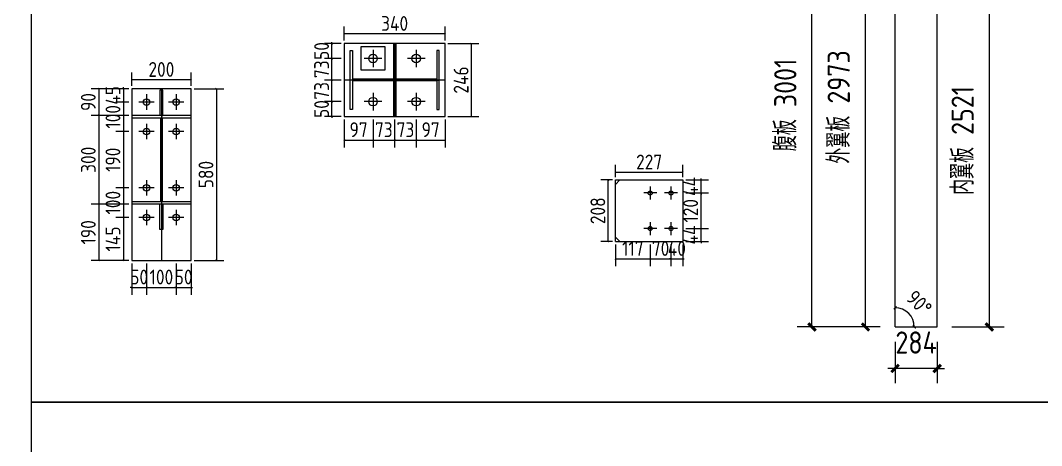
# Model space of a CAD drawing. Extents: x 533809 to 747315, y -17138 to 180511.
# Drawn here: x 640314 to 647204, y 146370 to 149242 of the extents above; entities that cross this region are included whole.
import ezdxf

# ---------------------------------------------------------------- set-up
doc = ezdxf.new("R2010")
doc.units = 0
doc.header["$LTSCALE"] = 1000
doc.header["$MEASUREMENT"] = 0
doc.layers.add('AXIS', color=3, linetype='Continuous')
doc.layers.add('DOTE', color=1, linetype='Continuous')
doc.styles.get("Standard").update_dxf_attribs({"font": 'gbenor.shx', "bigfont": 'gbcbig.shx'})
doc.dimstyles.get("Standard").update_dxf_attribs({"dimscale": 100, "dimtxt": 3.5, "dimasz": 1, "dimexe": 2.5, "dimexo": 3, "dimgap": 1.5, "dimtad": 1, "dimdec": 0, "dimzin": 0, "dimdsep": 46, "dimtxsty": 'Standard', "dimblk": 'ARCHTICK', "dimcen": 0.09, "dimadec": 0, "dimazin": 0, "dimtfac": 1, "dimtdec": 0, "dimtix": 1, "dimtmove": 2, "dimatfit": 3, "dimfxl": 1, "dimtolj": 1, "dimtzin": 0, "dimarcsym": 0})

# ---------------------------------------------------------------- blocks, each defined once
blk = doc.blocks.new('_ArchTick')
at = {"color": 0, "linetype": 'ByBlock', "const_width": 0.4}
blk.add_lwpolyline([(-0.5, -0.5), (0.5, 0.5)], dxfattribs=at)
blk = doc.blocks.new('*D473')
at = {"color": 3, "lineweight": -2}
for p, q in [((641045, 148780.4), (640958.2, 148780.4)), ((641008.2, 148780.4), (641008.2, 148790.4)), ((641008.2, 148780.4), (641008.2, 148690.4)), ((641045, 148690.4), (640958.2, 148690.4)), ((641008.2, 148690.4), (641008.2, 148680.4))]:
    blk.add_line(p, q, dxfattribs=at)
at = {"layer": 'Defpoints', "color": 0}
for p in [(641065, 148780.4), (641008.2, 148690.4), (641065, 148690.4)]:
    blk.add_point(p, dxfattribs=at)
at = {"color": 3, "lineweight": -2, "xscale": 10, "yscale": 10, "zscale": 10}
for p, rotation in [((641008.2, 148780.4), 270), ((641008.2, 148690.4), 90)]:
    blk.add_blockref('_ArchTick', p, dxfattribs=dict(at, rotation=rotation))
at = {"color": 0, "insert": (640938.2, 148735.4), "char_height": 100, "attachment_point": 5, "rotation": 90}
blk.add_mtext('\\A1;45', dxfattribs=at)
blk = doc.blocks.new('*D452')
at = {"color": 3, "lineweight": -2}
for p, q in [((641045, 148690.4), (640958.2, 148690.4)), ((641008.2, 148690.4), (641008.2, 148490.4)), ((641045, 148490.4), (640958.2, 148490.4))]:
    blk.add_line(p, q, dxfattribs=at)
at = {"layer": 'Defpoints', "color": 0}
for p in [(641065, 148690.4), (641008.2, 148490.4), (641065, 148490.4)]:
    blk.add_point(p, dxfattribs=at)
at = {"color": 3, "lineweight": -2, "xscale": 10, "yscale": 10, "zscale": 10}
for p, rotation in [((641008.2, 148690.4), 90), ((641008.2, 148490.4), 270)]:
    blk.add_blockref('_ArchTick', p, dxfattribs=dict(at, rotation=rotation))
at = {"color": 0, "insert": (640938.2, 148590.4), "char_height": 100, "attachment_point": 5, "rotation": 90}
blk.add_mtext('\\A1;100', dxfattribs=at)
blk = doc.blocks.new('*D453')
at = {"color": 3, "lineweight": -2}
for p, q in [((641045, 148490.4), (640958.2, 148490.4)), ((641008.2, 148490.4), (641008.2, 148110.4)), ((641045, 148110.4), (640958.2, 148110.4))]:
    blk.add_line(p, q, dxfattribs=at)
at = {"layer": 'Defpoints', "color": 0}
for p in [(641065, 148490.4), (641008.2, 148110.4), (641065, 148110.4)]:
    blk.add_point(p, dxfattribs=at)
at = {"color": 3, "lineweight": -2, "xscale": 10, "yscale": 10, "zscale": 10}
for p, rotation in [((641008.2, 148490.4), 90), ((641008.2, 148110.4), 270)]:
    blk.add_blockref('_ArchTick', p, dxfattribs=dict(at, rotation=rotation))
at = {"color": 0, "insert": (640938.2, 148300.4), "char_height": 100, "attachment_point": 5, "rotation": 90}
blk.add_mtext('\\A1;190', dxfattribs=at)
blk = doc.blocks.new('*D454')
at = {"color": 3, "lineweight": -2}
for p, q in [((641045, 148110.4), (640958.2, 148110.4)), ((641008.2, 148110.4), (641008.2, 147910.4)), ((641045, 147910.4), (640958.2, 147910.4))]:
    blk.add_line(p, q, dxfattribs=at)
at = {"layer": 'Defpoints', "color": 0}
for p in [(641065, 148110.4), (641008.2, 147910.4), (641065, 147910.4)]:
    blk.add_point(p, dxfattribs=at)
at = {"color": 3, "lineweight": -2, "xscale": 10, "yscale": 10, "zscale": 10}
for p, rotation in [((641008.2, 148110.4), 90), ((641008.2, 147910.4), 270)]:
    blk.add_blockref('_ArchTick', p, dxfattribs=dict(at, rotation=rotation))
at = {"color": 0, "insert": (640938.2, 148010.4), "char_height": 100, "attachment_point": 5, "rotation": 90}
blk.add_mtext('\\A1;100', dxfattribs=at)
blk = doc.blocks.new('*D474')
at = {"color": 3, "lineweight": -2}
for p, q in [((641045, 147910.4), (640958.2, 147910.4)), ((641008.2, 147910.4), (641008.2, 147620.4)), ((641045, 147620.4), (640958.2, 147620.4))]:
    blk.add_line(p, q, dxfattribs=at)
at = {"layer": 'Defpoints', "color": 0}
for p in [(641065, 147910.4), (641008.2, 147620.4), (641065, 147620.4)]:
    blk.add_point(p, dxfattribs=at)
at = {"color": 3, "lineweight": -2, "xscale": 10, "yscale": 10, "zscale": 10}
for p, rotation in [((641008.2, 147910.4), 90), ((641008.2, 147620.4), 270)]:
    blk.add_blockref('_ArchTick', p, dxfattribs=dict(at, rotation=rotation))
at = {"color": 0, "insert": (640938.2, 147765.4), "char_height": 100, "attachment_point": 5, "rotation": 90}
blk.add_mtext('\\A1;145', dxfattribs=at)
blk = doc.blocks.new('*D455')
at = {"color": 3, "lineweight": -2}
for p, q in [((641065, 147600.4), (641065, 147388.3)), ((641165, 147600.4), (641165, 147388.3)), ((641065, 147438.3), (641055, 147438.3)), ((641065, 147438.3), (641165, 147438.3)), ((641165, 147438.3), (641175, 147438.3))]:
    blk.add_line(p, q, dxfattribs=at)
at = {"layer": 'Defpoints', "color": 0}
for p in [(641065, 147620.4), (641165, 147620.4), (641165, 147438.3)]:
    blk.add_point(p, dxfattribs=at)
at = {"color": 3, "lineweight": -2, "xscale": 10, "yscale": 10, "zscale": 10}
blk.add_blockref('_ArchTick', (641065, 147438.3), dxfattribs=at)
at = {"color": 3, "lineweight": -2, "xscale": 10, "yscale": 10, "zscale": 10, "rotation": 180}
blk.add_blockref('_ArchTick', (641165, 147438.3), dxfattribs=at)
at = {"color": 0, "insert": (641115, 147508.3), "char_height": 100, "attachment_point": 5}
blk.add_mtext('\\A1;50', dxfattribs=at)
blk = doc.blocks.new('*D456')
at = {"color": 3, "lineweight": -2}
for p, q in [((641165, 147600.4), (641165, 147388.3)), ((641365, 147600.4), (641365, 147388.3)), ((641165, 147438.3), (641365, 147438.3))]:
    blk.add_line(p, q, dxfattribs=at)
at = {"layer": 'Defpoints', "color": 0}
for p in [(641165, 147620.4), (641365, 147620.4), (641365, 147438.3)]:
    blk.add_point(p, dxfattribs=at)
at = {"color": 3, "lineweight": -2, "xscale": 10, "yscale": 10, "zscale": 10, "rotation": 180}
blk.add_blockref('_ArchTick', (641165, 147438.3), dxfattribs=at)
at = {"color": 3, "lineweight": -2, "xscale": 10, "yscale": 10, "zscale": 10}
blk.add_blockref('_ArchTick', (641365, 147438.3), dxfattribs=at)
at = {"color": 0, "insert": (641265, 147508.3), "char_height": 100, "attachment_point": 5}
blk.add_mtext('\\A1;100', dxfattribs=at)
blk = doc.blocks.new('*D475')
at = {"color": 3, "lineweight": -2}
for p, q in [((641365, 147600.4), (641365, 147388.3)), ((641465, 147600.4), (641465, 147388.3)), ((641365, 147438.3), (641355, 147438.3)), ((641365, 147438.3), (641465, 147438.3)), ((641465, 147438.3), (641475, 147438.3))]:
    blk.add_line(p, q, dxfattribs=at)
at = {"layer": 'Defpoints', "color": 0}
for p in [(641365, 147620.4), (641465, 147620.4), (641465, 147438.3)]:
    blk.add_point(p, dxfattribs=at)
at = {"color": 3, "lineweight": -2, "xscale": 10, "yscale": 10, "zscale": 10}
blk.add_blockref('_ArchTick', (641365, 147438.3), dxfattribs=at)
at = {"color": 3, "lineweight": -2, "xscale": 10, "yscale": 10, "zscale": 10, "rotation": 180}
blk.add_blockref('_ArchTick', (641465, 147438.3), dxfattribs=at)
at = {"color": 0, "insert": (641415, 147508.3), "char_height": 100, "attachment_point": 5}
blk.add_mtext('\\A1;50', dxfattribs=at)
blk = doc.blocks.new('*D476')
at = {"color": 3, "lineweight": -2}
for p, q in [((641045, 148780.4), (640791.7, 148780.4)), ((640841.7, 148780.4), (640841.7, 148600.4)), ((641045, 148600.4), (640791.7, 148600.4))]:
    blk.add_line(p, q, dxfattribs=at)
at = {"layer": 'Defpoints', "color": 0}
for p in [(641065, 148780.4), (640841.7, 148600.4), (641065, 148600.4)]:
    blk.add_point(p, dxfattribs=at)
at = {"color": 3, "lineweight": -2, "xscale": 10, "yscale": 10, "zscale": 10}
for p, rotation in [((640841.7, 148780.4), 90), ((640841.7, 148600.4), 270)]:
    blk.add_blockref('_ArchTick', p, dxfattribs=dict(at, rotation=rotation))
at = {"color": 0, "insert": (640771.7, 148690.4), "char_height": 100, "attachment_point": 5, "rotation": 90}
blk.add_mtext('\\A1;90', dxfattribs=at)
blk = doc.blocks.new('*D477')
at = {"color": 3, "lineweight": -2}
for p, q in [((641045, 148600.4), (640791.7, 148600.4)), ((640841.7, 148600.4), (640841.7, 148000.4)), ((641045, 148000.4), (640791.7, 148000.4))]:
    blk.add_line(p, q, dxfattribs=at)
at = {"layer": 'Defpoints', "color": 0}
for p in [(641065, 148600.4), (640841.7, 148000.4), (641065, 148000.4)]:
    blk.add_point(p, dxfattribs=at)
at = {"color": 3, "lineweight": -2, "xscale": 10, "yscale": 10, "zscale": 10}
for p, rotation in [((640841.7, 148600.4), 90), ((640841.7, 148000.4), 270)]:
    blk.add_blockref('_ArchTick', p, dxfattribs=dict(at, rotation=rotation))
at = {"color": 0, "insert": (640771.7, 148300.4), "char_height": 100, "attachment_point": 5, "rotation": 90}
blk.add_mtext('\\A1;300', dxfattribs=at)
blk = doc.blocks.new('*D478')
at = {"color": 3, "lineweight": -2}
for p, q in [((641045, 148000.4), (640791.7, 148000.4)), ((640841.7, 148000.4), (640841.7, 147620.4)), ((641045, 147620.4), (640791.7, 147620.4))]:
    blk.add_line(p, q, dxfattribs=at)
at = {"layer": 'Defpoints', "color": 0}
for p in [(641065, 148000.4), (640841.7, 147620.4), (641065, 147620.4)]:
    blk.add_point(p, dxfattribs=at)
at = {"color": 3, "lineweight": -2, "xscale": 10, "yscale": 10, "zscale": 10}
for p, rotation in [((640841.7, 148000.4), 90), ((640841.7, 147620.4), 270)]:
    blk.add_blockref('_ArchTick', p, dxfattribs=dict(at, rotation=rotation))
at = {"color": 0, "insert": (640771.7, 147810.4), "char_height": 100, "attachment_point": 5, "rotation": 90}
blk.add_mtext('\\A1;190', dxfattribs=at)
blk = doc.blocks.new('*D479')
at = {"color": 3, "lineweight": -2}
for p, q in [((641485, 148780.4), (641685.7, 148780.4)), ((641635.7, 148780.4), (641635.7, 147620.4)), ((641485, 147620.4), (641685.7, 147620.4))]:
    blk.add_line(p, q, dxfattribs=at)
at = {"layer": 'Defpoints', "color": 0}
for p in [(641465, 148780.4), (641465, 147620.4), (641635.7, 147620.4)]:
    blk.add_point(p, dxfattribs=at)
at = {"color": 3, "lineweight": -2, "xscale": 10, "yscale": 10, "zscale": 10}
for p, rotation in [((641635.7, 148780.4), 90), ((641635.7, 147620.4), 270)]:
    blk.add_blockref('_ArchTick', p, dxfattribs=dict(at, rotation=rotation))
at = {"color": 0, "insert": (641565.7, 148200.4), "char_height": 100, "attachment_point": 5, "rotation": 90}
blk.add_mtext('\\A1;580', dxfattribs=at)
blk = doc.blocks.new('*D480')
at = {"color": 3, "lineweight": -2}
for p, q in [((641065, 148800.4), (641065, 148890.5)), ((641465, 148840.5), (641065, 148840.5)), ((641465, 148800.4), (641465, 148890.5))]:
    blk.add_line(p, q, dxfattribs=at)
at = {"layer": 'Defpoints', "color": 0}
for p in [(641065, 148840.5), (641065, 148780.4), (641465, 148780.4)]:
    blk.add_point(p, dxfattribs=at)
at = {"color": 3, "lineweight": -2, "xscale": 10, "yscale": 10, "zscale": 10, "rotation": 180}
blk.add_blockref('_ArchTick', (641065, 148840.5), dxfattribs=at)
at = {"color": 3, "lineweight": -2, "xscale": 10, "yscale": 10, "zscale": 10}
blk.add_blockref('_ArchTick', (641465, 148840.5), dxfattribs=at)
at = {"color": 0, "insert": (641265, 148910.5), "char_height": 100, "attachment_point": 5}
blk.add_mtext('\\A1;200', dxfattribs=at)
blk = doc.blocks.new('*D481')
at = {"color": 3, "lineweight": -2}
for p, q in [((642498.7, 148573), (642498.7, 148383.6)), ((642692.7, 148573), (642692.7, 148383.6)), ((642498.7, 148433.6), (642692.7, 148433.6))]:
    blk.add_line(p, q, dxfattribs=at)
at = {"layer": 'Defpoints', "color": 0}
for p in [(642498.7, 148593), (642692.7, 148593), (642692.7, 148433.6)]:
    blk.add_point(p, dxfattribs=at)
at = {"color": 3, "lineweight": -2, "xscale": 10, "yscale": 10, "zscale": 10, "rotation": 180}
blk.add_blockref('_ArchTick', (642498.7, 148433.6), dxfattribs=at)
at = {"color": 3, "lineweight": -2, "xscale": 10, "yscale": 10, "zscale": 10}
blk.add_blockref('_ArchTick', (642692.7, 148433.6), dxfattribs=at)
at = {"color": 0, "insert": (642595.7, 148503.6), "char_height": 100, "attachment_point": 5}
blk.add_mtext('\\A1;97', dxfattribs=at)
blk = doc.blocks.new('*D482')
at = {"color": 3, "lineweight": -2}
for p, q in [((642692.7, 148573), (642692.7, 148383.6)), ((642838.7, 148573), (642838.7, 148383.6)), ((642692.7, 148433.6), (642838.7, 148433.6))]:
    blk.add_line(p, q, dxfattribs=at)
at = {"layer": 'Defpoints', "color": 0}
for p in [(642692.7, 148593), (642838.7, 148593), (642838.7, 148433.6)]:
    blk.add_point(p, dxfattribs=at)
at = {"color": 3, "lineweight": -2, "xscale": 10, "yscale": 10, "zscale": 10, "rotation": 180}
blk.add_blockref('_ArchTick', (642692.7, 148433.6), dxfattribs=at)
at = {"color": 3, "lineweight": -2, "xscale": 10, "yscale": 10, "zscale": 10}
blk.add_blockref('_ArchTick', (642838.7, 148433.6), dxfattribs=at)
at = {"color": 0, "insert": (642765.7, 148503.6), "char_height": 100, "attachment_point": 5}
blk.add_mtext('\\A1;73', dxfattribs=at)
blk = doc.blocks.new('*D483')
at = {"color": 3, "lineweight": -2}
for p, q in [((642838.7, 148573), (642838.7, 148383.6)), ((642984.7, 148573), (642984.7, 148383.6)), ((642838.7, 148433.6), (642984.7, 148433.6))]:
    blk.add_line(p, q, dxfattribs=at)
at = {"layer": 'Defpoints', "color": 0}
for p in [(642838.7, 148593), (642984.7, 148593), (642984.7, 148433.6)]:
    blk.add_point(p, dxfattribs=at)
at = {"color": 3, "lineweight": -2, "xscale": 10, "yscale": 10, "zscale": 10, "rotation": 180}
blk.add_blockref('_ArchTick', (642838.7, 148433.6), dxfattribs=at)
at = {"color": 3, "lineweight": -2, "xscale": 10, "yscale": 10, "zscale": 10}
blk.add_blockref('_ArchTick', (642984.7, 148433.6), dxfattribs=at)
at = {"color": 0, "insert": (642911.7, 148503.6), "char_height": 100, "attachment_point": 5}
blk.add_mtext('\\A1;73', dxfattribs=at)
blk = doc.blocks.new('*D484')
at = {"color": 3, "lineweight": -2}
for p, q in [((642984.7, 148573), (642984.7, 148383.6)), ((643178.7, 148573), (643178.7, 148383.6)), ((642984.7, 148433.6), (643178.7, 148433.6))]:
    blk.add_line(p, q, dxfattribs=at)
at = {"layer": 'Defpoints', "color": 0}
for p in [(642984.7, 148593), (643178.7, 148593), (643178.7, 148433.6)]:
    blk.add_point(p, dxfattribs=at)
at = {"color": 3, "lineweight": -2, "xscale": 10, "yscale": 10, "zscale": 10, "rotation": 180}
blk.add_blockref('_ArchTick', (642984.7, 148433.6), dxfattribs=at)
at = {"color": 3, "lineweight": -2, "xscale": 10, "yscale": 10, "zscale": 10}
blk.add_blockref('_ArchTick', (643178.7, 148433.6), dxfattribs=at)
at = {"color": 0, "insert": (643081.7, 148503.6), "char_height": 100, "attachment_point": 5}
blk.add_mtext('\\A1;97', dxfattribs=at)
blk = doc.blocks.new('*D459')
at = {"color": 3, "lineweight": -2}
for p, q in [((642478.7, 148693), (642365.8, 148693)), ((642415.8, 148693), (642415.8, 148703)), ((642415.8, 148593), (642415.8, 148693)), ((642478.7, 148593), (642365.8, 148593)), ((642415.8, 148593), (642415.8, 148583))]:
    blk.add_line(p, q, dxfattribs=at)
at = {"layer": 'Defpoints', "color": 0}
for p in [(642415.8, 148693), (642498.7, 148693), (642498.7, 148593)]:
    blk.add_point(p, dxfattribs=at)
at = {"color": 3, "lineweight": -2, "xscale": 10, "yscale": 10, "zscale": 10}
for p, rotation in [((642415.8, 148693), 270), ((642415.8, 148593), 90)]:
    blk.add_blockref('_ArchTick', p, dxfattribs=dict(at, rotation=rotation))
at = {"color": 0, "insert": (642345.8, 148643), "char_height": 100, "attachment_point": 5, "rotation": 90}
blk.add_mtext('\\A1;50', dxfattribs=at)
blk = doc.blocks.new('*D485')
at = {"color": 3, "lineweight": -2}
for p, q in [((642478.7, 148839), (642365.8, 148839)), ((642415.8, 148693), (642415.8, 148839)), ((642478.7, 148693), (642365.8, 148693))]:
    blk.add_line(p, q, dxfattribs=at)
at = {"layer": 'Defpoints', "color": 0}
for p in [(642415.8, 148839), (642498.7, 148839), (642498.7, 148693)]:
    blk.add_point(p, dxfattribs=at)
at = {"color": 3, "lineweight": -2, "xscale": 10, "yscale": 10, "zscale": 10}
for p, rotation in [((642415.8, 148839), 90), ((642415.8, 148693), 270)]:
    blk.add_blockref('_ArchTick', p, dxfattribs=dict(at, rotation=rotation))
at = {"color": 0, "insert": (642345.8, 148766), "char_height": 100, "attachment_point": 5, "rotation": 90}
blk.add_mtext('\\A1;73', dxfattribs=at)
blk = doc.blocks.new('*D486')
at = {"color": 3, "lineweight": -2}
for p, q in [((642478.7, 148985), (642365.8, 148985)), ((642415.8, 148839), (642415.8, 148985)), ((642478.7, 148839), (642365.8, 148839))]:
    blk.add_line(p, q, dxfattribs=at)
at = {"layer": 'Defpoints', "color": 0}
for p in [(642415.8, 148985), (642498.7, 148985), (642498.7, 148839)]:
    blk.add_point(p, dxfattribs=at)
at = {"color": 3, "lineweight": -2, "xscale": 10, "yscale": 10, "zscale": 10}
for p, rotation in [((642415.8, 148985), 90), ((642415.8, 148839), 270)]:
    blk.add_blockref('_ArchTick', p, dxfattribs=dict(at, rotation=rotation))
at = {"color": 0, "insert": (642345.8, 148912), "char_height": 100, "attachment_point": 5, "rotation": 90}
blk.add_mtext('\\A1;73', dxfattribs=at)
blk = doc.blocks.new('*D487')
at = {"color": 3, "lineweight": -2}
for p, q in [((642478.7, 149085), (642365.8, 149085)), ((642415.8, 149085), (642415.8, 149095)), ((642415.8, 148985), (642415.8, 149085)), ((642478.7, 148985), (642365.8, 148985)), ((642415.8, 148985), (642415.8, 148975))]:
    blk.add_line(p, q, dxfattribs=at)
at = {"layer": 'Defpoints', "color": 0}
for p in [(642415.8, 149085), (642498.7, 149085), (642498.7, 148985)]:
    blk.add_point(p, dxfattribs=at)
at = {"color": 3, "lineweight": -2, "xscale": 10, "yscale": 10, "zscale": 10}
for p, rotation in [((642415.8, 149085), 270), ((642415.8, 148985), 90)]:
    blk.add_blockref('_ArchTick', p, dxfattribs=dict(at, rotation=rotation))
at = {"color": 0, "insert": (642345.8, 149035), "char_height": 100, "attachment_point": 5, "rotation": 90}
blk.add_mtext('\\A1;50', dxfattribs=at)
blk = doc.blocks.new('*D488')
at = {"color": 3, "lineweight": -2}
for p, q in [((642498.7, 149105), (642498.7, 149201.2)), ((643178.7, 149105), (643178.7, 149201.2)), ((643178.7, 149151.2), (642498.7, 149151.2))]:
    blk.add_line(p, q, dxfattribs=at)
at = {"layer": 'Defpoints', "color": 0}
for p in [(642498.7, 149151.2), (642498.7, 149085), (643178.7, 149085)]:
    blk.add_point(p, dxfattribs=at)
at = {"color": 3, "lineweight": -2, "xscale": 10, "yscale": 10, "zscale": 10, "rotation": 180}
blk.add_blockref('_ArchTick', (642498.7, 149151.2), dxfattribs=at)
at = {"color": 3, "lineweight": -2, "xscale": 10, "yscale": 10, "zscale": 10}
blk.add_blockref('_ArchTick', (643178.7, 149151.2), dxfattribs=at)
at = {"color": 0, "insert": (642838.7, 149221.2), "char_height": 100, "attachment_point": 5}
blk.add_mtext('\\A1;340', dxfattribs=at)
blk = doc.blocks.new('*D489')
at = {"color": 3, "lineweight": -2}
for p, q in [((643198.7, 149085), (643407.2, 149085)), ((643357.2, 148593), (643357.2, 149085)), ((643198.7, 148593), (643407.2, 148593))]:
    blk.add_line(p, q, dxfattribs=at)
at = {"layer": 'Defpoints', "color": 0}
for p in [(643178.7, 149085), (643357.2, 149085), (643178.7, 148593)]:
    blk.add_point(p, dxfattribs=at)
at = {"color": 3, "lineweight": -2, "xscale": 10, "yscale": 10, "zscale": 10}
for p, rotation in [((643357.2, 149085), 90), ((643357.2, 148593), 270)]:
    blk.add_blockref('_ArchTick', p, dxfattribs=dict(at, rotation=rotation))
at = {"color": 0, "insert": (643287.2, 148839), "char_height": 100, "attachment_point": 5, "rotation": 90}
blk.add_mtext('\\A1;246', dxfattribs=at)
blk = doc.blocks.new('*D499')
at = {"color": 3, "lineweight": -2}
for p, q in [((644329, 147727.9), (644329, 147581.1)), ((644563, 147727.9), (644563, 147581.1)), ((644329, 147631.1), (644563, 147631.1))]:
    blk.add_line(p, q, dxfattribs=at)
at = {"layer": 'Defpoints', "color": 0}
for p in [(644329, 147747.9), (644563, 147747.9), (644563, 147631.1)]:
    blk.add_point(p, dxfattribs=at)
at = {"color": 3, "lineweight": -2, "xscale": 10, "yscale": 10, "zscale": 10, "rotation": 180}
blk.add_blockref('_ArchTick', (644329, 147631.1), dxfattribs=at)
at = {"color": 3, "lineweight": -2, "xscale": 10, "yscale": 10, "zscale": 10}
blk.add_blockref('_ArchTick', (644563, 147631.1), dxfattribs=at)
at = {"color": 0, "insert": (644446, 147701.1), "char_height": 100, "attachment_point": 5}
blk.add_mtext('\\A1;117', dxfattribs=at)
blk = doc.blocks.new('*D465')
at = {"color": 3, "lineweight": -2}
for p, q in [((644563, 147727.9), (644563, 147581.1)), ((644703, 147727.9), (644703, 147581.1)), ((644563, 147631.1), (644703, 147631.1))]:
    blk.add_line(p, q, dxfattribs=at)
at = {"layer": 'Defpoints', "color": 0}
for p in [(644563, 147747.9), (644703, 147747.9), (644703, 147631.1)]:
    blk.add_point(p, dxfattribs=at)
at = {"color": 3, "lineweight": -2, "xscale": 10, "yscale": 10, "zscale": 10, "rotation": 180}
blk.add_blockref('_ArchTick', (644563, 147631.1), dxfattribs=at)
at = {"color": 3, "lineweight": -2, "xscale": 10, "yscale": 10, "zscale": 10}
blk.add_blockref('_ArchTick', (644703, 147631.1), dxfattribs=at)
at = {"color": 0, "insert": (644633, 147701.1), "char_height": 100, "attachment_point": 5}
blk.add_mtext('\\A1;70', dxfattribs=at)
blk = doc.blocks.new('*D500')
at = {"color": 3, "lineweight": -2}
for p, q in [((644703, 147727.9), (644703, 147581.1)), ((644783, 147727.9), (644783, 147581.1)), ((644703, 147631.1), (644693, 147631.1)), ((644703, 147631.1), (644783, 147631.1)), ((644783, 147631.1), (644793, 147631.1))]:
    blk.add_line(p, q, dxfattribs=at)
at = {"layer": 'Defpoints', "color": 0}
for p in [(644703, 147747.9), (644783, 147747.9), (644783, 147631.1)]:
    blk.add_point(p, dxfattribs=at)
at = {"color": 3, "lineweight": -2, "xscale": 10, "yscale": 10, "zscale": 10}
blk.add_blockref('_ArchTick', (644703, 147631.1), dxfattribs=at)
at = {"color": 3, "lineweight": -2, "xscale": 10, "yscale": 10, "zscale": 10, "rotation": 180}
blk.add_blockref('_ArchTick', (644783, 147631.1), dxfattribs=at)
at = {"color": 0, "insert": (644743, 147701.1), "char_height": 100, "attachment_point": 5}
blk.add_mtext('\\A1;40', dxfattribs=at)
blk = doc.blocks.new('*D466')
at = {"color": 3, "lineweight": -2}
for p, q in [((644803, 147835.9), (644956.1, 147835.9)), ((644906.1, 147835.9), (644906.1, 147845.9)), ((644906.1, 147747.9), (644906.1, 147835.9)), ((644803, 147747.9), (644956.1, 147747.9)), ((644906.1, 147747.9), (644906.1, 147737.9))]:
    blk.add_line(p, q, dxfattribs=at)
at = {"layer": 'Defpoints', "color": 0}
for p in [(644783, 147835.9), (644906.1, 147835.9), (644783, 147747.9)]:
    blk.add_point(p, dxfattribs=at)
at = {"color": 3, "lineweight": -2, "xscale": 10, "yscale": 10, "zscale": 10}
for p, rotation in [((644906.1, 147835.9), 270), ((644906.1, 147747.9), 90)]:
    blk.add_blockref('_ArchTick', p, dxfattribs=dict(at, rotation=rotation))
at = {"color": 0, "insert": (644836.1, 147791.9), "char_height": 100, "attachment_point": 5, "rotation": 90}
blk.add_mtext('\\A1;44', dxfattribs=at)
blk = doc.blocks.new('*D467')
at = {"color": 3, "lineweight": -2}
for p, q in [((644803, 148075.9), (644956.1, 148075.9)), ((644906.1, 147835.9), (644906.1, 148075.9)), ((644803, 147835.9), (644956.1, 147835.9))]:
    blk.add_line(p, q, dxfattribs=at)
at = {"layer": 'Defpoints', "color": 0}
for p in [(644783, 148075.9), (644906.1, 148075.9), (644783, 147835.9)]:
    blk.add_point(p, dxfattribs=at)
at = {"color": 3, "lineweight": -2, "xscale": 10, "yscale": 10, "zscale": 10}
for p, rotation in [((644906.1, 148075.9), 90), ((644906.1, 147835.9), 270)]:
    blk.add_blockref('_ArchTick', p, dxfattribs=dict(at, rotation=rotation))
at = {"color": 0, "insert": (644836.1, 147955.9), "char_height": 100, "attachment_point": 5, "rotation": 90}
blk.add_mtext('\\A1;120', dxfattribs=at)
blk = doc.blocks.new('*D501')
at = {"color": 3, "lineweight": -2}
for p, q in [((644803, 148163.9), (644956.1, 148163.9)), ((644906.1, 148163.9), (644906.1, 148173.9)), ((644906.1, 148075.9), (644906.1, 148163.9)), ((644803, 148075.9), (644956.1, 148075.9)), ((644906.1, 148075.9), (644906.1, 148065.9))]:
    blk.add_line(p, q, dxfattribs=at)
at = {"layer": 'Defpoints', "color": 0}
for p in [(644783, 148163.9), (644906.1, 148163.9), (644783, 148075.9)]:
    blk.add_point(p, dxfattribs=at)
at = {"color": 3, "lineweight": -2, "xscale": 10, "yscale": 10, "zscale": 10}
for p, rotation in [((644906.1, 148163.9), 270), ((644906.1, 148075.9), 90)]:
    blk.add_blockref('_ArchTick', p, dxfattribs=dict(at, rotation=rotation))
at = {"color": 0, "insert": (644836.1, 148119.9), "char_height": 100, "attachment_point": 5, "rotation": 90}
blk.add_mtext('\\A1;44', dxfattribs=at)
blk = doc.blocks.new('*D502')
at = {"color": 3, "lineweight": -2}
for p, q in [((644329, 148183.9), (644329, 148265.3)), ((644783, 148215.3), (644329, 148215.3)), ((644783, 148183.9), (644783, 148265.3))]:
    blk.add_line(p, q, dxfattribs=at)
at = {"layer": 'Defpoints', "color": 0}
for p in [(644329, 148215.3), (644329, 148163.9), (644783, 148163.9)]:
    blk.add_point(p, dxfattribs=at)
at = {"color": 3, "lineweight": -2, "xscale": 10, "yscale": 10, "zscale": 10, "rotation": 180}
blk.add_blockref('_ArchTick', (644329, 148215.3), dxfattribs=at)
at = {"color": 3, "lineweight": -2, "xscale": 10, "yscale": 10, "zscale": 10}
blk.add_blockref('_ArchTick', (644783, 148215.3), dxfattribs=at)
at = {"color": 0, "insert": (644556, 148285.3), "char_height": 100, "attachment_point": 5}
blk.add_mtext('\\A1;227', dxfattribs=at)
blk = doc.blocks.new('*D503')
at = {"color": 3, "lineweight": -2}
for p, q in [((644309, 148163.9), (644229.9, 148163.9)), ((644279.9, 147747.9), (644279.9, 148163.9)), ((644309, 147747.9), (644229.9, 147747.9))]:
    blk.add_line(p, q, dxfattribs=at)
at = {"layer": 'Defpoints', "color": 0}
for p in [(644279.9, 148163.9), (644329, 148163.9), (644329, 147747.9)]:
    blk.add_point(p, dxfattribs=at)
at = {"color": 3, "lineweight": -2, "xscale": 10, "yscale": 10, "zscale": 10}
for p, rotation in [((644279.9, 148163.9), 90), ((644279.9, 147747.9), 270)]:
    blk.add_blockref('_ArchTick', p, dxfattribs=dict(at, rotation=rotation))
at = {"color": 0, "insert": (644209.9, 147955.9), "char_height": 100, "attachment_point": 5, "rotation": 90}
blk.add_mtext('\\A1;208', dxfattribs=at)
blk = doc.blocks.new('*D743')
at = {"layer": 'AXIS', "color": 3, "lineweight": -2}
for p, q in [((646215.4, 147070.9), (646215.4, 146790.7)), ((646499.4, 147070.9), (646499.4, 146790.7)), ((646215.4, 146890.7), (646165.4, 146890.7)), ((646499.4, 146890.7), (646215.4, 146890.7)), ((646499.4, 146890.7), (646549.4, 146890.7))]:
    blk.add_line(p, q, dxfattribs=at)
at = {"layer": 'Defpoints', "color": 0}
for p in [(646215.4, 147170.9), (646499.4, 147170.9), (646215.4, 146890.7)]:
    blk.add_point(p, dxfattribs=at)
at = {"layer": 'AXIS', "color": 3, "lineweight": -2, "xscale": 50, "yscale": 50, "zscale": 50}
for p, rotation in [((646215.4, 146890.7), 359.9999999999941), ((646499.4, 146890.7), 179.9999999999941)]:
    blk.add_blockref('_ArchTick', p, dxfattribs=dict(at, rotation=rotation))
at = {"layer": 'AXIS', "color": 0, "insert": (646357.4, 147065.7), "char_height": 150, "attachment_point": 5}
blk.add_mtext('\\A1;284', dxfattribs=at)
blk = doc.blocks.new('*D744')
at = {"layer": 'AXIS', "color": 3, "lineweight": -2}
for p, q in [((646115.4, 150143.6), (645915.4, 150143.6)), ((646015.4, 147170.9), (646015.4, 150143.6)), ((646115.4, 147170.9), (645915.4, 147170.9))]:
    blk.add_line(p, q, dxfattribs=at)
at = {"layer": 'Defpoints', "color": 0}
for p in [(646015.4, 150143.6), (646215.4, 150143.6), (646215.4, 147170.9)]:
    blk.add_point(p, dxfattribs=at)
at = {"layer": 'AXIS', "color": 3, "lineweight": -2, "xscale": 50, "yscale": 50, "zscale": 50}
for p, rotation in [((646015.4, 150143.6), 90), ((646015.4, 147170.9), 270)]:
    blk.add_blockref('_ArchTick', p, dxfattribs=dict(at, rotation=rotation))
at = {"layer": 'AXIS', "color": 0, "insert": (645835.4, 148657.2), "char_height": 150, "attachment_point": 5, "rotation": 90}
blk.add_mtext('\\A1;外翼板 2973', dxfattribs=at)
blk = doc.blocks.new('*D741')
at = {"layer": 'AXIS', "color": 3, "lineweight": -2}
for p, q in [((646115.4, 150172), (645554.8, 150172)), ((645654.8, 147170.9), (645654.8, 150172)), ((646115.4, 147170.9), (645554.8, 147170.9))]:
    blk.add_line(p, q, dxfattribs=at)
at = {"layer": 'Defpoints', "color": 0}
for p in [(645654.8, 150172), (646215.4, 150172), (646215.4, 147170.9)]:
    blk.add_point(p, dxfattribs=at)
at = {"layer": 'AXIS', "color": 3, "lineweight": -2, "xscale": 50, "yscale": 50, "zscale": 50}
for p, rotation in [((645654.8, 150172), 90), ((645654.8, 147170.9), 270)]:
    blk.add_blockref('_ArchTick', p, dxfattribs=dict(at, rotation=rotation))
at = {"layer": 'AXIS', "color": 0, "insert": (645474.8, 148671.4), "char_height": 150, "attachment_point": 5, "rotation": 90}
blk.add_mtext('\\A1;腹板 3001', dxfattribs=at)
blk = doc.blocks.new('*D746')
at = {"layer": 'AXIS', "color": 3, "lineweight": -2}
for p, q in [((646599.4, 149691.9), (646951.5, 149691.9)), ((646851.5, 147170.9), (646851.5, 149691.9)), ((646599.4, 147170.9), (646951.5, 147170.9))]:
    blk.add_line(p, q, dxfattribs=at)
at = {"layer": 'Defpoints', "color": 0}
for p in [(646499.4, 149691.9), (646851.5, 149691.9), (646499.4, 147170.9)]:
    blk.add_point(p, dxfattribs=at)
at = {"layer": 'AXIS', "color": 3, "lineweight": -2, "xscale": 50, "yscale": 50, "zscale": 50}
for p, rotation in [((646851.5, 149691.9), 90), ((646851.5, 147170.9), 270)]:
    blk.add_blockref('_ArchTick', p, dxfattribs=dict(at, rotation=rotation))
at = {"layer": 'AXIS', "color": 0, "insert": (646671.5, 148431.4), "char_height": 150, "attachment_point": 5, "rotation": 90}
blk.add_mtext('\\A1;内翼板 2521', dxfattribs=at)
blk = doc.blocks.new('*D748')
at = {"color": 0, "lineweight": -2}
blk.add_arc((646215.4, 147170.9), 129.7, 360, 90, dxfattribs=at)
at = {"layer": 'Defpoints', "color": 0}
for p in [(646215.4, 150143.6), (646327.7, 147235.7), (646215.4, 147170.9), (646215.4, 147170.9), (646499.4, 147170.9)]:
    blk.add_point(p, dxfattribs=at)
at = {"color": 0, "lineweight": -2, "xscale": 20, "yscale": 20, "zscale": 20}
for p, rotation in [((646215.4, 147300.5), 179.9999999999987), ((646345, 147170.9), 269.999999999997)]:
    blk.add_blockref('_ArchTick', p, dxfattribs=dict(at, rotation=rotation))
at = {"color": 0, "insert": (646377.8, 147333.3), "char_height": 100, "attachment_point": 5, "rotation": 315}
blk.add_mtext('\\A1;90°', dxfattribs=at)

msp = doc.modelspace()

# ---------------------------------------------------------------- linework, layer by layer
for p, q in [((642498.7, 149085), (642498.7, 148593)), ((643178.7, 149085), (642498.7, 149085)), ((642692.7, 149044), (642692.7, 148926)), ((642984.7, 149044), (642984.7, 148926)), ((643178.7, 148593), (643178.7, 149085)), ((642751.7, 148985), (642633.7, 148985)), ((643043.7, 148985), (642925.7, 148985)), ((642838.7, 148839), (642538.7, 148839)), ((642838.7, 148839), (643138.7, 148839)), ((641065, 148780.4), (641065, 147620.4)), ((641465, 148780.4), (641065, 148780.4)), ((641465, 147620.4), (641465, 148780.4)), ((641217, 148690.4), (641113, 148690.4)), ((641165, 148742.4), (641165, 148638.4)), ((641417, 148690.4), (641313, 148690.4)), ((641365, 148742.4), (641365, 148638.4)), ((642751.7, 148693), (642633.7, 148693)), ((642692.7, 148752), (642692.7, 148634)), ((643043.7, 148693), (642925.7, 148693)), ((642984.7, 148752), (642984.7, 148634)), ((641065, 148600.4), (641065, 148584.4)), ((642498.7, 148593), (643178.7, 148593)), ((641217, 148490.4), (641113, 148490.4)), ((641165, 148542.4), (641165, 148438.4)), ((641417, 148490.4), (641313, 148490.4)), ((641365, 148542.4), (641365, 148438.4)), ((641165, 148162.4), (641165, 148058.4)), ((641365, 148162.4), (641365, 148058.4)), ((644329, 147747.9), (644329, 148163.9)), ((644329, 148163.9), (644783, 148163.9)), ((644359, 148163.9), (644329, 148133.9)), ((644783, 148163.9), (644783, 147747.9)), ((641217, 148110.4), (641113, 148110.4)), ((641417, 148110.4), (641313, 148110.4)), ((644607, 148075.9), (644519, 148075.9)), ((644563, 148119.9), (644563, 148031.9)), ((644747, 148075.9), (644659, 148075.9)), ((644703, 148119.9), (644703, 148031.9)), ((641165, 147962.4), (641165, 147858.4)), ((641365, 147962.4), (641365, 147858.4)), ((641217, 147910.4), (641113, 147910.4)), ((641417, 147910.4), (641313, 147910.4)), ((644563, 147879.9), (644563, 147791.9)), ((644703, 147879.9), (644703, 147791.9)), ((644607, 147835.9), (644519, 147835.9)), ((644747, 147835.9), (644659, 147835.9)), ((644329, 147777.9), (644359, 147747.9)), ((644329, 147747.9), (644783, 147747.9)), ((641065, 147620.4), (641465, 147620.4)), ((646215.4, 147170.9), (646499.4, 147170.9))]:
    msp.add_line(p, q)
at = {"color": 4}
for p, q in [((642538.7, 148839), (642538.7, 149039)), ((642538.7, 149039), (642554.7, 149039)), ((642554.7, 149039), (642554.7, 148639)), ((643138.7, 149039), (643122.7, 149039)), ((643122.7, 149039), (643122.7, 148639)), ((643138.7, 148839), (643138.7, 149039)), ((642538.7, 148639), (642538.7, 148839)), ((643122.7, 148845), (642554.7, 148845)), ((643122.7, 148833), (642554.7, 148833)), ((643138.7, 148639), (643138.7, 148839)), ((642554.7, 148639), (642538.7, 148639)), ((643122.7, 148639), (643138.7, 148639)), ((641465, 148600.4), (641065, 148600.4)), ((641065, 148584.4), (641465, 148584.4)), ((641259, 148584.4), (641259, 148016.4)), ((641271, 148584.4), (641271, 148016.4)), ((641465, 148016.4), (641065, 148016.4)), ((641465, 148000.4), (641065, 148000.4))]:
    msp.add_line(p, q, dxfattribs=at)
at = {"color": 2}
for p, q in [((642612.7, 148985), (642612.7, 149065)), ((642612.7, 149065), (642772.7, 149065)), ((642772.7, 149065), (642772.7, 148905)), ((642830.7, 149085), (642830.7, 148845)), ((642846.7, 149085), (642846.7, 148845)), ((642612.7, 148905), (642612.7, 148985)), ((642772.7, 148905), (642612.7, 148905)), ((642830.7, 148833), (642830.7, 148593)), ((642846.7, 148833), (642846.7, 148593)), ((641275, 148770.4), (641255, 148770.4)), ((641255, 148770.4), (641255, 148600.4)), ((641275, 148600.4), (641275, 148770.4)), ((641265, 148600.4), (641275, 148600.4)), ((641255, 147830.4), (641255, 148000.4)), ((641275, 148000.4), (641275, 147830.4)), ((641275, 147830.4), (641255, 147830.4))]:
    msp.add_line(p, q, dxfattribs=at)
at = {"color": 1}
for p, q in [((642838.7, 149085), (642838.7, 148593)), ((643178.7, 148839), (642498.7, 148839)), ((641265, 148780.4), (641265, 147620.4))]:
    msp.add_line(p, q, dxfattribs=at)
for points in [[(595839.1, 140362.3), (640389.1, 140362.3), (640389.1, 171862.3), (595839.1, 171862.3)], [(640389.1, 155062.3), (652269.1, 155062.3), (652269.1, 146662.3), (640389.1, 146662.3)], [(640389.1, 146662.3), (652269.1, 146662.3), (652269.1, 138262.3), (640389.1, 138262.3)]]:
    msp.add_lwpolyline(points, close=True)
for centre, radius in [((642692.7, 148985), 29), ((642984.7, 148985), 29), ((641165, 148690.4), 22), ((641365, 148690.4), 22), ((642692.7, 148693), 29), ((642984.7, 148693), 29), ((641165, 148490.4), 22), ((641365, 148490.4), 22), ((641165, 148110.4), 22), ((641365, 148110.4), 22), ((644563, 148075.9), 14), ((644703, 148075.9), 14), ((641165, 147910.4), 22), ((641365, 147910.4), 22), ((644563, 147835.9), 14), ((644703, 147835.9), 14)]:
    msp.add_circle(centre, radius)
at = {"layer": 'DOTE', "color": 0}
for p, q in [((646215.4, 147170.9), (646215.4, 150143.6)), ((646499.4, 147170.9), (646499.4, 149691.9))]:
    msp.add_line(p, q, dxfattribs=at)

# ---------------------------------------------------------------- dimensions: what is measured, and where the dimension line sits
at = {"color": 1}
dim = msp.add_angular_dim_2l(base=(646327.7, 147235.7), line1=((646215.4, 147170.9), (646499.4, 147170.9)), line2=((646215.4, 147170.9), (646215.4, 150143.6)), dimstyle='Standard', override={"dimtxt": 1, "dimasz": 0.2, "dimgap": 0.5}, dxfattribs=at)
dim.commit()
dim.dimension.update_dxf_attribs({"geometry": '*D748', "text_midpoint": (646377.8, 147333.3)})
for p1, p2, distance, picture, middle in [((643178.7, 149085), (642498.7, 149085), -66.2, '*D488', (642838.7, 149221.2)), ((643178.7, 148593), (643178.7, 149085), -178.5, '*D489', (643287.2, 148839)), ((641465, 148780.4), (641065, 148780.4), -60.1, '*D480', (641265, 148910.5)), ((641465, 148780.4), (641465, 147620.4), 170.8, '*D479', (641565.7, 148200.4)), ((644783, 148163.9), (644329, 148163.9), -51.5, '*D502', (644556, 148285.3)), ((644329, 147747.9), (644329, 148163.9), 49.1, '*D503', (644209.9, 147955.9))]:
    dim = msp.add_aligned_dim(p1=p1, p2=p2, distance=distance, dimstyle='Standard', override={"dimtxt": 1, "dimasz": 0.1, "dimexe": 0.5, "dimexo": 0.2, "dimgap": 0.2, "dimlfac": 0.5, "dimclrd": 3, "dimclre": 3})
    dim.commit()
    dim.dimension.update_dxf_attribs({"geometry": picture, "text_midpoint": middle})
for base, p1, p2, picture, middle in [((642415.8, 149085), (642498.7, 148985), (642498.7, 149085), '*D487', (642345.8, 149035)), ((642415.8, 148985), (642498.7, 148839), (642498.7, 148985), '*D486', (642345.8, 148912)), ((642415.8, 148839), (642498.7, 148693), (642498.7, 148839), '*D485', (642345.8, 148766)), ((640841.7, 148600.4), (641065, 148780.4), (641065, 148600.4), '*D476', (640771.7, 148690.4)), ((641008.2, 148690.4), (641065, 148780.4), (641065, 148690.4), '*D473', (640938.2, 148735.4)), ((641008.2, 148490.4), (641065, 148690.4), (641065, 148490.4), '*D452', (640938.2, 148590.4)), ((642415.8, 148693), (642498.7, 148593), (642498.7, 148693), '*D459', (642345.8, 148643)), ((640841.7, 148000.4), (641065, 148600.4), (641065, 148000.4), '*D477', (640771.7, 148300.4)), ((641008.2, 148110.4), (641065, 148490.4), (641065, 148110.4), '*D453', (640938.2, 148300.4)), ((644906.1, 148163.9), (644783, 148075.9), (644783, 148163.9), '*D501', (644836.1, 148119.9)), ((641008.2, 147910.4), (641065, 148110.4), (641065, 147910.4), '*D454', (640938.2, 148010.4)), ((644906.1, 148075.9), (644783, 147835.9), (644783, 148075.9), '*D467', (644836.1, 147955.9)), ((640841.7, 147620.4), (641065, 148000.4), (641065, 147620.4), '*D478', (640771.7, 147810.4)), ((641008.2, 147620.4), (641065, 147910.4), (641065, 147620.4), '*D474', (640938.2, 147765.4)), ((644906.1, 147835.9), (644783, 147747.9), (644783, 147835.9), '*D466', (644836.1, 147791.9))]:
    dim = msp.add_linear_dim(base=base, p1=p1, p2=p2, angle=90, dimstyle='Standard', override={"dimtxt": 1, "dimasz": 0.1, "dimexe": 0.5, "dimexo": 0.2, "dimgap": 0.2, "dimlfac": 0.5, "dimclrd": 3, "dimclre": 3})
    dim.commit()
    dim.dimension.update_dxf_attribs({"geometry": picture, "text_midpoint": middle})
for base, p1, p2, picture, middle in [((642692.7, 148433.6), (642498.7, 148593), (642692.7, 148593), '*D481', (642595.7, 148503.6)), ((642838.7, 148433.6), (642692.7, 148593), (642838.7, 148593), '*D482', (642765.7, 148503.6)), ((642984.7, 148433.6), (642838.7, 148593), (642984.7, 148593), '*D483', (642911.7, 148503.6)), ((643178.7, 148433.6), (642984.7, 148593), (643178.7, 148593), '*D484', (643081.7, 148503.6)), ((644563, 147631.1), (644329, 147747.9), (644563, 147747.9), '*D499', (644446, 147701.1)), ((644703, 147631.1), (644563, 147747.9), (644703, 147747.9), '*D465', (644633, 147701.1)), ((644783, 147631.1), (644703, 147747.9), (644783, 147747.9), '*D500', (644743, 147701.1)), ((641165, 147438.3), (641065, 147620.4), (641165, 147620.4), '*D455', (641115, 147508.3)), ((641365, 147438.3), (641165, 147620.4), (641365, 147620.4), '*D456', (641265, 147508.3)), ((641465, 147438.3), (641365, 147620.4), (641465, 147620.4), '*D475', (641415, 147508.3))]:
    dim = msp.add_linear_dim(base=base, p1=p1, p2=p2, dimstyle='Standard', override={"dimtxt": 1, "dimasz": 0.1, "dimexe": 0.5, "dimexo": 0.2, "dimgap": 0.2, "dimlfac": 0.5, "dimclrd": 3, "dimclre": 3})
    dim.commit()
    dim.dimension.update_dxf_attribs({"geometry": picture, "text_midpoint": middle})
at = {"layer": 'AXIS', "color": 0}
for base, p2, text, picture, middle in [((645654.8, 150172), (646215.4, 150172), '腹板 3001', '*D741', (645474.8, 148671.4)), ((646015.4, 150143.6), (646215.4, 150143.6), '外翼板 2973', '*D744', (645835.4, 148657.2))]:
    dim = msp.add_linear_dim(base=base, p1=(646215.4, 147170.9), p2=p2, angle=90, text=text, dimstyle='Standard', override={"dimtxt": 1.5, "dimasz": 0.5, "dimexe": 1, "dimexo": 1, "dimgap": 1, "dimclrd": 3, "dimclre": 3}, dxfattribs=at)
    dim.commit()
    dim.dimension.update_dxf_attribs({"geometry": picture, "text_midpoint": middle})
dim = msp.add_aligned_dim(p1=(646499.4, 147170.9), p2=(646499.4, 149691.9), distance=-352.1, text='内翼板 2521', dimstyle='Standard', override={"dimtxt": 1.5, "dimasz": 0.5, "dimexe": 1, "dimexo": 1, "dimgap": 1, "dimclrd": 3, "dimclre": 3}, dxfattribs=at)
dim.commit()
dim.dimension.update_dxf_attribs({"geometry": '*D746', "text_midpoint": (646671.5, 148431.4)})
dim = msp.add_aligned_dim(p1=(646499.4, 147170.9), p2=(646215.4, 147170.9), distance=280.2, dimstyle='Standard', override={"dimtxt": 1.5, "dimasz": 0.5, "dimexe": 1, "dimexo": 1, "dimgap": 1, "dimclrd": 3, "dimclre": 3}, dxfattribs=at)
dim.commit()
dim.dimension.update_dxf_attribs({"geometry": '*D743', "text_midpoint": (646357.4, 147065.7)})

doc.saveas('drawing.dxf')
